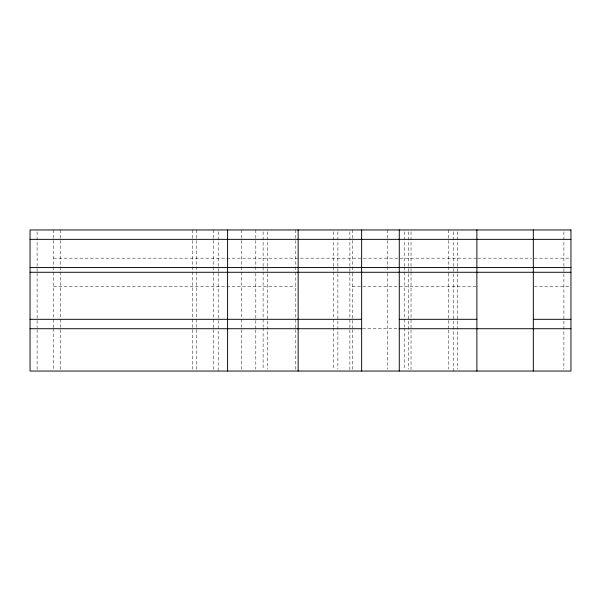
<?xml version="1.0" encoding="UTF-8"?>
<svg xmlns="http://www.w3.org/2000/svg" width="601" height="601" viewBox="0 0 601 601"><rect width="100%" height="100%" fill="white"/><g stroke="black" fill="none" stroke-linecap="round" stroke-linejoin="round"><path stroke-width="0.45" stroke-dasharray="3 2.25" d="M53.564 258.167L476.878 258.167M477.803 258.167L531.472 258.167M534.236 258.167L570.033 258.167M53.564 286.392L295.797 286.392M352.239 286.392L475.947 286.392M534.236 286.392L570.033 286.392M362.546 328.724L398.162 328.724M563.896 231.813L563.896 369.187M457.594 231.813L457.594 369.187M453.364 231.791L453.364 371.05M448.662 229.95L448.662 272.276M448.662 273.215L448.662 329.123M448.662 330.054L448.662 369.187M411.031 231.791L411.031 271.359M411.031 272.276L411.031 371.05M408.447 231.813L408.447 369.187M404.21 231.813L404.21 266.393M404.21 267.325L404.21 271.066M404.21 271.998L404.21 327.132M404.21 328.063L404.21 369.187M387.517 229.95L387.517 271.359M387.517 273.215L387.517 369.187M352.239 229.95L352.239 272.276M352.239 273.162L352.239 327.8M352.239 329.641L352.239 369.209M349.887 231.791L349.887 271.359M349.887 272.276L349.887 371.05M337.89 231.813L337.89 369.187M333.66 231.813L333.66 266.393M333.66 267.325L333.66 271.066M333.66 271.998L333.66 327.132M333.66 328.063L333.66 369.187M295.797 229.95L295.797 271.397M295.797 272.276L295.797 327.8M295.797 329.641L295.797 371.05M267.34 231.813L267.34 369.187M263.11 231.813L263.11 266.393M263.11 267.325L263.11 271.066M263.11 271.998L263.11 327.132M263.11 328.063L263.11 369.187M255.816 229.95L255.816 271.359M255.816 273.215L255.816 329.123M255.816 330.054L255.816 369.187M241.707 229.95L241.707 327.8M241.707 329.641L241.707 371.05M218.186 231.791L218.186 271.359M218.186 273.215L218.186 371.05M213.483 229.95L213.483 271.397M213.483 272.276L213.483 327.8M213.483 329.641L213.483 371.05M196.79 229.95L196.79 371.05M192.553 229.95L192.553 271.359M192.553 271.998L192.553 369.202M60.626 229.95L60.626 371.05M53.564 229.95L53.564 271.397M53.564 272.276L53.564 327.8M53.564 328.724L53.564 369.209M37.104 231.791L37.104 271.359M37.104 273.207L37.104 327.793M37.104 329.641L37.104 371.05"/><path stroke-width="0.9" d="M30.05 239.356L570.95 239.356M30.05 267.573L570.95 267.573M30.05 272.276L570.95 272.276M30.05 319.311L361.644 319.311M399.274 319.311L476.878 319.311M533.32 319.311L570.95 319.311M30.05 328.724L361.644 328.724M399.274 328.724L570.95 328.724M533.32 229.95L533.32 371.05M476.878 229.95L476.878 371.05M399.274 229.95L399.274 371.05M361.644 229.95L361.644 371.05M298.149 229.95L298.149 371.05M227.599 229.95L227.599 371.05M570.95 229.95L30.05 229.95L30.05 371.05L570.95 371.05L570.95 229.95"/></g></svg>
